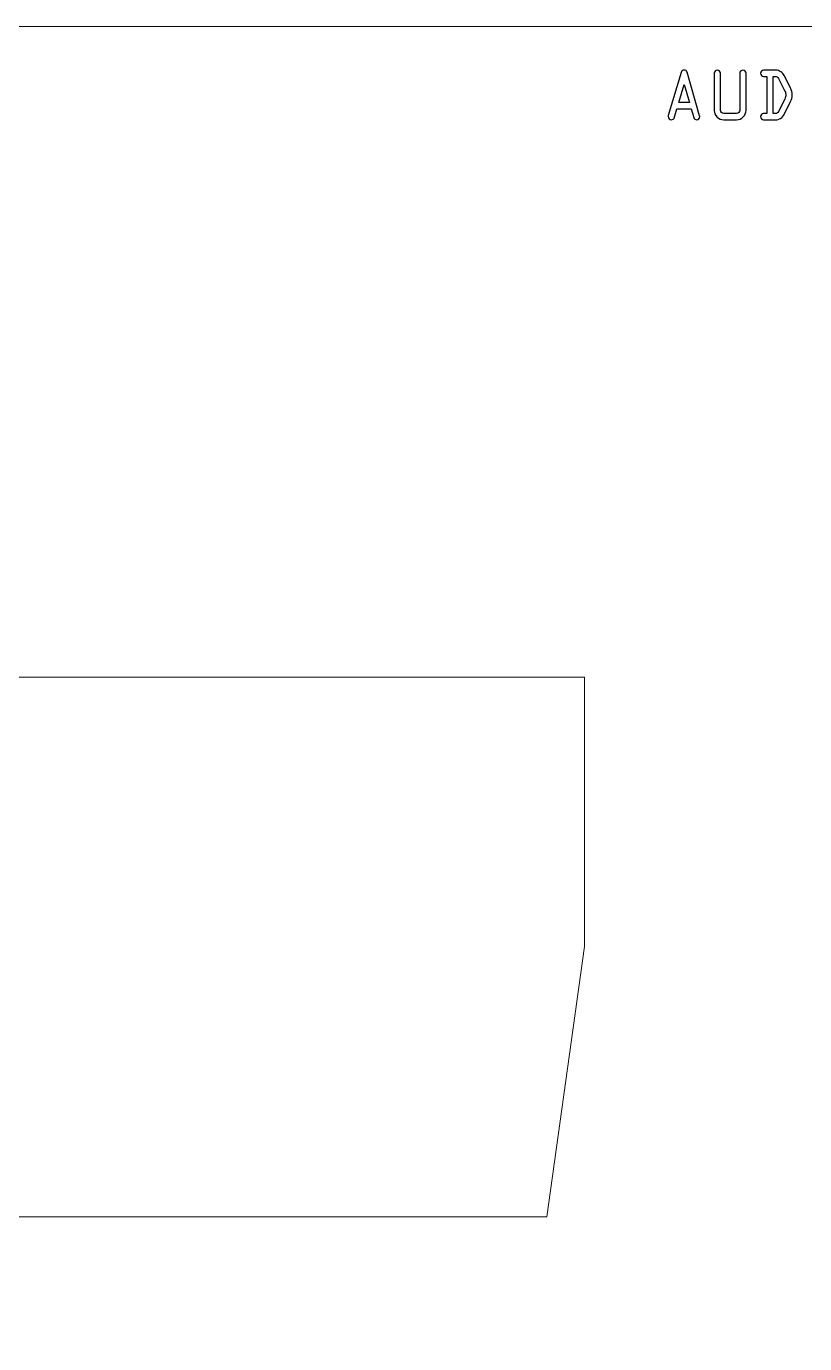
# Model space of a CAD drawing. Header units: centimetres. Extents: x -24.7 to -6.6, y 0.1 to 22.
# Drawn here: x -16.97 to -13.74, y 5.49 to 10.95 of the extents above; entities that cross this region are included whole.
import ezdxf

# ---------------------------------------------------------------- set-up
doc = ezdxf.new("R2010")
doc.units = ezdxf.units.CM
doc.header["$MEASUREMENT"] = 0
doc.layers.add('Layer 1', color=7, linetype='Continuous')

msp = doc.modelspace()

# ---------------------------------------------------------------- linework, layer by layer
at = {"layer": 'Layer 1', "lineweight": 20}
for points, knots in [([(-24.23734, 10.9532), (-24.23734, 10.9532), (-7.01586, 10.9532), (-7.01586, 10.9532), (-7.01586, 10.9532), (-6.78356, 10.9532), (-6.5935, 10.76314), (-6.5935, 10.53084), (-6.5935, 10.53084), (-6.5935, 10.53084), (-6.5935, 0.49496), (-6.5935, 0.49496), (-6.5935, 0.49496), (-6.5935, 0.26266), (-6.78356, 0.0726), (-7.01586, 0.0726), (-7.01586, 0.0726), (-7.01586, 0.0726), (-24.23734, 0.0726), (-24.23734, 0.0726), (-24.23734, 0.0726), (-24.46964, 0.0726), (-24.6597, 0.26266), (-24.6597, 0.49496), (-24.6597, 0.49496), (-24.6597, 0.49496), (-24.6597, 10.53084), (-24.6597, 10.53084), (-24.6597, 10.53084), (-24.6597, 10.76314), (-24.46964, 10.9532), (-24.23734, 10.9532)], [0, 0, 0, 0, 0.1111111, 0.1111111, 0.1111111, 0.1111111, 0.2222222, 0.2222222, 0.2222222, 0.2222222, 0.3333333, 0.3333333, 0.3333333, 0.3333333, 0.4444444, 0.4444444, 0.4444444, 0.4444444, 0.5555556, 0.5555556, 0.5555556, 0.5555556, 0.6666667, 0.6666667, 0.6666667, 0.6666667, 0.7777778, 0.7777778, 0.7777778, 0.7777778, 1, 1, 1, 1]), ([(-14.81181, 6.01324), (-14.81181, 6.01324), (-18.90544, 6.01324), (-18.90544, 6.01324), (-18.90544, 6.01324), (-18.90544, 6.01324), (-22.95542, 6.01325), (-22.95542, 6.01325), (-22.95542, 6.01325), (-22.95542, 6.01325), (-23.15544, 7.13324), (-23.15544, 7.13324), (-23.15544, 7.13324), (-23.15544, 7.13324), (-23.15544, 8.25324), (-23.15544, 8.25324), (-23.15544, 8.25324), (-23.15544, 8.25324), (-14.65544, 8.25324), (-14.65544, 8.25324), (-14.65544, 8.25324), (-14.65544, 8.25324), (-14.65544, 7.1348), (-14.65544, 7.1348), (-14.65544, 7.1348), (-14.65544, 7.1348), (-14.81181, 6.01324), (-14.81181, 6.01324)], [0, 0, 0, 0, 0.125, 0.125, 0.125, 0.125, 0.25, 0.25, 0.25, 0.25, 0.375, 0.375, 0.375, 0.375, 0.5, 0.5, 0.5, 0.5, 0.625, 0.625, 0.625, 0.625, 0.75, 0.75, 0.75, 0.75, 1, 1, 1, 1])]:
    msp.add_open_spline(points, degree=3, knots=knots, dxfattribs=at)
at = {"layer": 'Layer 1', "color": 4}
for points, knots in [([(-14.30779, 10.58368), (-14.30779, 10.58368), (-14.25492, 10.7618), (-14.25492, 10.7618), (-14.25492, 10.7618), (-14.25286, 10.76831), (-14.24857, 10.77159), (-14.24206, 10.77159), (-14.24206, 10.77159), (-14.23571, 10.77159), (-14.23174, 10.76884), (-14.2301, 10.76328), (-14.2301, 10.76328), (-14.2301, 10.76328), (-14.17777, 10.58241), (-14.17777, 10.58241), (-14.17777, 10.58241), (-14.17735, 10.58109), (-14.17713, 10.57982), (-14.17713, 10.57855), (-14.17713, 10.57855), (-14.17713, 10.57495), (-14.17835, 10.57188), (-14.18084, 10.56934), (-14.18084, 10.56934), (-14.18333, 10.5668), (-14.18618, 10.56553), (-14.18936, 10.56553), (-14.18936, 10.56553), (-14.19618, 10.56553), (-14.20052, 10.56871), (-14.20238, 10.575), (-14.20238, 10.575), (-14.20238, 10.575), (-14.21269, 10.6103), (-14.21269, 10.6103), (-14.21269, 10.6103), (-14.21269, 10.6103), (-14.2726, 10.6103), (-14.2726, 10.6103), (-14.2726, 10.6103), (-14.2726, 10.6103), (-14.28397, 10.57246), (-14.28397, 10.57246), (-14.28397, 10.57246), (-14.28424, 10.57082), (-14.28556, 10.56929), (-14.28784, 10.56775), (-14.28784, 10.56775), (-14.29011, 10.56627), (-14.29265, 10.56553), (-14.29535, 10.56553), (-14.29535, 10.56553), (-14.29916, 10.56553), (-14.30234, 10.5668), (-14.30482, 10.56939), (-14.30482, 10.56939), (-14.30731, 10.57199), (-14.30858, 10.57516), (-14.30858, 10.57887), (-14.30858, 10.57887), (-14.30858, 10.5804), (-14.30832, 10.58204), (-14.30779, 10.58368)], [0, 0, 0, 0, 0.0588235, 0.0588235, 0.0588235, 0.0588235, 0.1176471, 0.1176471, 0.1176471, 0.1176471, 0.1764706, 0.1764706, 0.1764706, 0.1764706, 0.2352941, 0.2352941, 0.2352941, 0.2352941, 0.2941176, 0.2941176, 0.2941176, 0.2941176, 0.3529412, 0.3529412, 0.3529412, 0.3529412, 0.4117647, 0.4117647, 0.4117647, 0.4117647, 0.4705882, 0.4705882, 0.4705882, 0.4705882, 0.5294118, 0.5294118, 0.5294118, 0.5294118, 0.5882353, 0.5882353, 0.5882353, 0.5882353, 0.6470588, 0.6470588, 0.6470588, 0.6470588, 0.7058824, 0.7058824, 0.7058824, 0.7058824, 0.7647059, 0.7647059, 0.7647059, 0.7647059, 0.8235294, 0.8235294, 0.8235294, 0.8235294, 0.8823529, 0.8823529, 0.8823529, 0.8823529, 1, 1, 1, 1]), ([(-14.11713, 10.60458), (-14.11713, 10.60458), (-14.11713, 10.75825), (-14.11713, 10.75825), (-14.11713, 10.75825), (-14.11713, 10.76185), (-14.11586, 10.76497), (-14.11326, 10.76762), (-14.11326, 10.76762), (-14.11067, 10.77026), (-14.1076, 10.77159), (-14.10411, 10.77159), (-14.10411, 10.77159), (-14.10062, 10.77159), (-14.09755, 10.77032), (-14.09496, 10.76772), (-14.09496, 10.76772), (-14.09236, 10.76513), (-14.09109, 10.76206), (-14.09109, 10.75857), (-14.09109, 10.75857), (-14.09109, 10.75857), (-14.09109, 10.60458), (-14.09109, 10.60458), (-14.09109, 10.60458), (-14.09109, 10.6012), (-14.08977, 10.59823), (-14.08718, 10.59569), (-14.08718, 10.59569), (-14.08458, 10.59315), (-14.08157, 10.59188), (-14.07802, 10.59188), (-14.07802, 10.59188), (-14.07802, 10.59188), (-14.02447, 10.59188), (-14.02447, 10.59188), (-14.02447, 10.59188), (-14.02082, 10.59188), (-14.01775, 10.5931), (-14.01521, 10.59559), (-14.01521, 10.59559), (-14.01267, 10.59807), (-14.0114, 10.60109), (-14.0114, 10.60458), (-14.0114, 10.60458), (-14.0114, 10.60458), (-14.0114, 10.75825), (-14.0114, 10.75825), (-14.0114, 10.75825), (-14.0114, 10.76196), (-14.01013, 10.76513), (-14.00759, 10.76772), (-14.00759, 10.76772), (-14.00505, 10.77032), (-14.00198, 10.77159), (-13.99838, 10.77159), (-13.99838, 10.77159), (-13.99478, 10.77159), (-13.99171, 10.77032), (-13.98917, 10.76772), (-13.98917, 10.76772), (-13.98663, 10.76513), (-13.98536, 10.76196), (-13.98536, 10.75825), (-13.98536, 10.75825), (-13.98536, 10.75825), (-13.98536, 10.6049), (-13.98536, 10.6049), (-13.98536, 10.6049), (-13.98536, 10.59416), (-13.98923, 10.5849), (-13.99695, 10.57717), (-13.99695, 10.57717), (-14.00468, 10.56939), (-14.01383, 10.56553), (-14.02452, 10.56553), (-14.02452, 10.56553), (-14.02452, 10.56553), (-14.07797, 10.56553), (-14.07797, 10.56553), (-14.07797, 10.56553), (-14.08876, 10.56553), (-14.09797, 10.56934), (-14.10564, 10.57701), (-14.10564, 10.57701), (-14.11332, 10.58463), (-14.11713, 10.59384), (-14.11713, 10.60458)], [0, 0, 0, 0, 0.0434783, 0.0434783, 0.0434783, 0.0434783, 0.0869565, 0.0869565, 0.0869565, 0.0869565, 0.1304348, 0.1304348, 0.1304348, 0.1304348, 0.173913, 0.173913, 0.173913, 0.173913, 0.2173913, 0.2173913, 0.2173913, 0.2173913, 0.2608696, 0.2608696, 0.2608696, 0.2608696, 0.3043478, 0.3043478, 0.3043478, 0.3043478, 0.3478261, 0.3478261, 0.3478261, 0.3478261, 0.3913043, 0.3913043, 0.3913043, 0.3913043, 0.4347826, 0.4347826, 0.4347826, 0.4347826, 0.4782609, 0.4782609, 0.4782609, 0.4782609, 0.5217391, 0.5217391, 0.5217391, 0.5217391, 0.5652174, 0.5652174, 0.5652174, 0.5652174, 0.6086957, 0.6086957, 0.6086957, 0.6086957, 0.6521739, 0.6521739, 0.6521739, 0.6521739, 0.6956522, 0.6956522, 0.6956522, 0.6956522, 0.7391304, 0.7391304, 0.7391304, 0.7391304, 0.7826087, 0.7826087, 0.7826087, 0.7826087, 0.826087, 0.826087, 0.826087, 0.826087, 0.8695652, 0.8695652, 0.8695652, 0.8695652, 0.9130435, 0.9130435, 0.9130435, 0.9130435, 1, 1, 1, 1]), ([(-13.91229, 10.77159), (-13.91229, 10.77159), (-13.86064, 10.77159), (-13.86064, 10.77159), (-13.86064, 10.77159), (-13.85392, 10.77148), (-13.84736, 10.76931), (-13.84096, 10.76508), (-13.84096, 10.76508), (-13.83461, 10.76085), (-13.8299, 10.75571), (-13.82693, 10.74973), (-13.82693, 10.74973), (-13.82693, 10.74973), (-13.80121, 10.69761), (-13.80121, 10.69761), (-13.80121, 10.69761), (-13.79635, 10.68819), (-13.79391, 10.6784), (-13.79391, 10.66814), (-13.79391, 10.66814), (-13.79391, 10.65866), (-13.79651, 10.64887), (-13.80164, 10.63887), (-13.80164, 10.63887), (-13.80164, 10.63887), (-13.82757, 10.58738), (-13.82757, 10.58738), (-13.82757, 10.58738), (-13.83085, 10.58077), (-13.83561, 10.57548), (-13.8418, 10.57151), (-13.8418, 10.57151), (-13.84799, 10.56754), (-13.85493, 10.56553), (-13.8626, 10.56553), (-13.8626, 10.56553), (-13.8626, 10.56553), (-13.91234, 10.56553), (-13.91234, 10.56553), (-13.91234, 10.56553), (-13.91594, 10.56553), (-13.91901, 10.5668), (-13.92155, 10.56939), (-13.92155, 10.56939), (-13.92409, 10.57199), (-13.92536, 10.57506), (-13.92536, 10.57855), (-13.92536, 10.57855), (-13.92536, 10.58215), (-13.92409, 10.58527), (-13.92155, 10.58791), (-13.92155, 10.58791), (-13.91901, 10.59056), (-13.91594, 10.59188), (-13.91234, 10.59188), (-13.91234, 10.59188), (-13.91234, 10.59188), (-13.89869, 10.59188), (-13.89869, 10.59188), (-13.89869, 10.59188), (-13.89869, 10.59188), (-13.89869, 10.74524), (-13.89869, 10.74524), (-13.89869, 10.74524), (-13.89869, 10.74524), (-13.91218, 10.74524), (-13.91218, 10.74524), (-13.91218, 10.74524), (-13.91583, 10.74524), (-13.91895, 10.74656), (-13.92149, 10.7492), (-13.92149, 10.7492), (-13.92409, 10.75185), (-13.92536, 10.75497), (-13.92536, 10.75857), (-13.92536, 10.75857), (-13.92536, 10.76206), (-13.92409, 10.76513), (-13.92155, 10.76772), (-13.92155, 10.76772), (-13.91901, 10.77032), (-13.91594, 10.77159), (-13.91229, 10.77159)], [0, 0, 0, 0, 0.0454545, 0.0454545, 0.0454545, 0.0454545, 0.0909091, 0.0909091, 0.0909091, 0.0909091, 0.1363636, 0.1363636, 0.1363636, 0.1363636, 0.1818182, 0.1818182, 0.1818182, 0.1818182, 0.2272727, 0.2272727, 0.2272727, 0.2272727, 0.2727273, 0.2727273, 0.2727273, 0.2727273, 0.3181818, 0.3181818, 0.3181818, 0.3181818, 0.3636364, 0.3636364, 0.3636364, 0.3636364, 0.4090909, 0.4090909, 0.4090909, 0.4090909, 0.4545455, 0.4545455, 0.4545455, 0.4545455, 0.5, 0.5, 0.5, 0.5, 0.5454545, 0.5454545, 0.5454545, 0.5454545, 0.5909091, 0.5909091, 0.5909091, 0.5909091, 0.6363636, 0.6363636, 0.6363636, 0.6363636, 0.6818182, 0.6818182, 0.6818182, 0.6818182, 0.7272727, 0.7272727, 0.7272727, 0.7272727, 0.7727273, 0.7727273, 0.7727273, 0.7727273, 0.8181818, 0.8181818, 0.8181818, 0.8181818, 0.8636364, 0.8636364, 0.8636364, 0.8636364, 0.9090909, 0.9090909, 0.9090909, 0.9090909, 1, 1, 1, 1]), ([(-13.87265, 10.74524), (-13.87265, 10.74524), (-13.87265, 10.59188), (-13.87265, 10.59188), (-13.87265, 10.59188), (-13.87265, 10.59188), (-13.86355, 10.59162), (-13.86355, 10.59162), (-13.86355, 10.59162), (-13.85778, 10.59162), (-13.85344, 10.59442), (-13.85053, 10.60014), (-13.85053, 10.60014), (-13.85053, 10.60014), (-13.82455, 10.6512), (-13.82455, 10.6512), (-13.82455, 10.6512), (-13.82132, 10.65787), (-13.81979, 10.66353), (-13.81995, 10.66808), (-13.81995, 10.66808), (-13.81995, 10.6738), (-13.82122, 10.6792), (-13.82381, 10.68428), (-13.82381, 10.68428), (-13.82381, 10.68428), (-13.85037, 10.7374), (-13.85037, 10.7374), (-13.85037, 10.7374), (-13.85313, 10.74264), (-13.85768, 10.74529), (-13.86408, 10.74524), (-13.86408, 10.74524), (-13.86408, 10.74524), (-13.87265, 10.74524), (-13.87265, 10.74524)], [0, 0, 0, 0, 0.1, 0.1, 0.1, 0.1, 0.2, 0.2, 0.2, 0.2, 0.3, 0.3, 0.3, 0.3, 0.4, 0.4, 0.4, 0.4, 0.5, 0.5, 0.5, 0.5, 0.6, 0.6, 0.6, 0.6, 0.7, 0.7, 0.7, 0.7, 0.8, 0.8, 0.8, 0.8, 1, 1, 1, 1]), ([(-14.24222, 10.71126), (-14.24222, 10.71126), (-14.26466, 10.63665), (-14.26466, 10.63665), (-14.26466, 10.63665), (-14.26466, 10.63665), (-14.22042, 10.63665), (-14.22042, 10.63665), (-14.22042, 10.63665), (-14.22042, 10.63665), (-14.24222, 10.71126), (-14.24222, 10.71126)], [0, 0, 0, 0, 0.25, 0.25, 0.25, 0.25, 0.5, 0.5, 0.5, 0.5, 1, 1, 1, 1])]:
    msp.add_open_spline(points, degree=3, knots=knots, dxfattribs=at)

doc.saveas('drawing.dxf')
